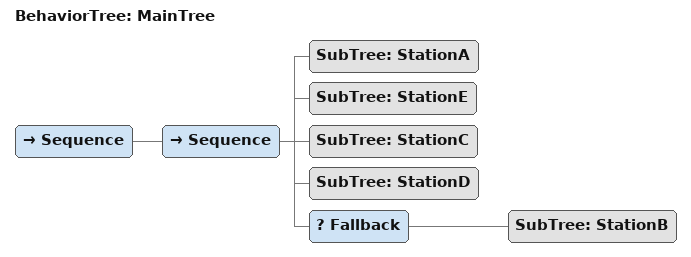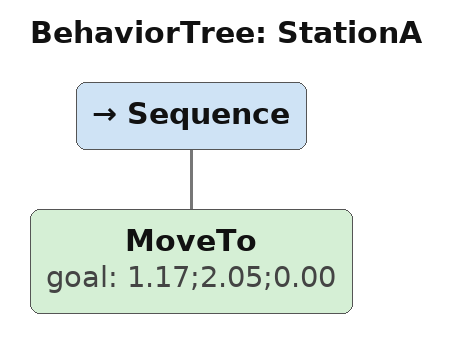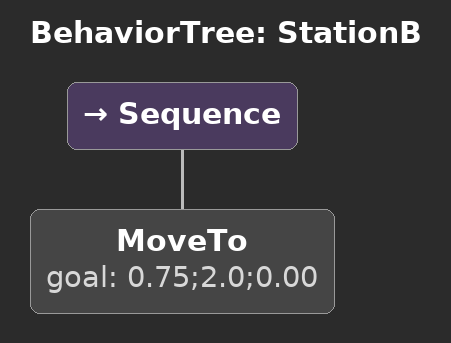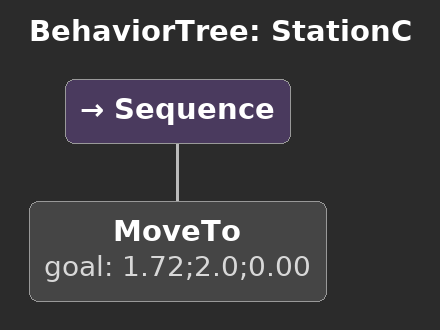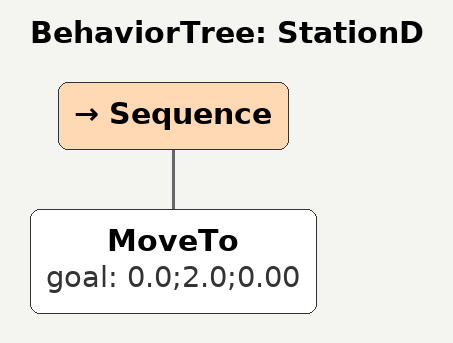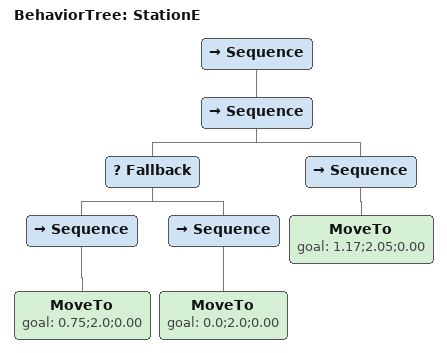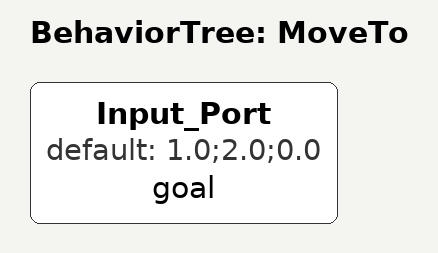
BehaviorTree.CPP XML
<root main_tree_to_execute="MainTree">
    <BehaviorTree ID="MainTree">
        <Sequence>
           ; Visit StationA, StationE, StationC, StationD in sequence. If StationE cannot be reached, proceed to StationB.
            <Sequence>
                <SubTree ID="StationA" />
                <SubTree ID="StationE" />
                <SubTree ID="StationC" />
                <SubTree ID="StationD" />
                <Fallback>
                    <SubTree ID="StationB" />
                </Fallback>
            </Sequence>
        </Sequence>
    </BehaviorTree>
    <BehaviorTree ID="StationA">
        <Sequence>
            <MoveTo goal="1.17;2.05;0.00" />
        </Sequence>
    </BehaviorTree>
    <BehaviorTree ID="StationB">
        <Sequence>
            <MoveTo goal="0.75;2.0;0.00" />
        </Sequence>
    </BehaviorTree>
    <BehaviorTree ID="StationC">
        <Sequence>
            <MoveTo goal="1.72;2.0;0.00" />
        </Sequence>
    </BehaviorTree>
    <BehaviorTree ID="StationD">
        <Sequence>
            <MoveTo goal="0.0;2.0;0.00" />
        </Sequence>
    </BehaviorTree>
    <BehaviorTree ID="StationE">
        <Sequence>
            <Sequence>
                <Fallback>
                    <Sequence>
                        <MoveTo goal="0.75;2.0;0.00" />
                    </Sequence>
                    <Sequence>
                        <MoveTo goal="0.0;2.0;0.00" />
                    </Sequence>
                </Fallback>
                <Sequence>
                    <MoveTo goal="1.17;2.05;0.00" />
                </Sequence>
            </Sequence>
        </Sequence>
    </BehaviorTree>
    <BehaviorTree ID="MoveTo">
        <Input_Port default="1.0;2.0;0.0" name="goal">The destination positiom</Input_Port>
    </BehaviorTree>
</root>
